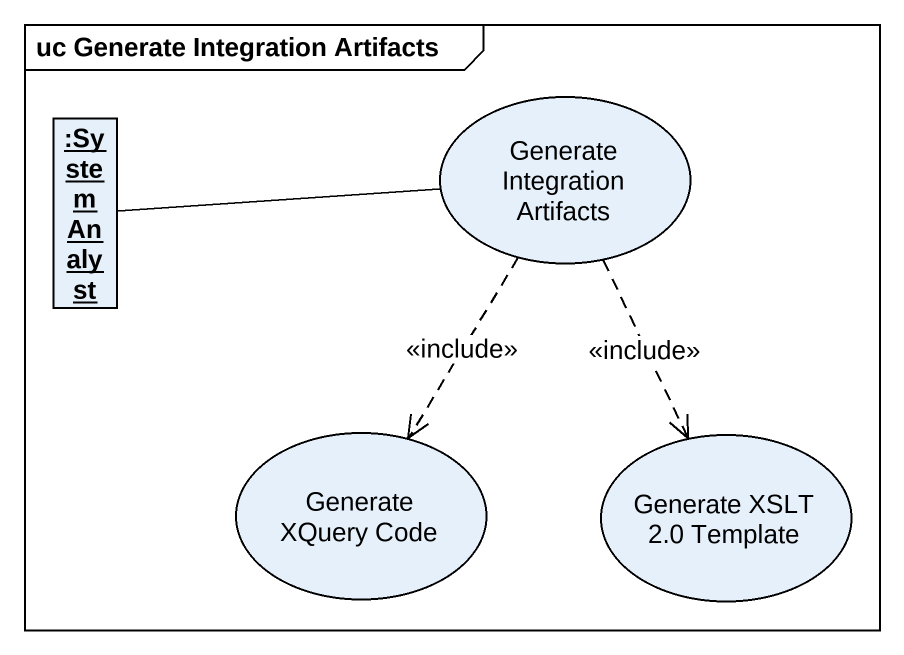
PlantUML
@startuml
mainframe uc Generate Integration Artifacts
allowmixing
hide circle
hide empty members
usecase "Generate Integration Artifacts" as Generate_Integration
object ":System Analyst" as System_Analyst
usecase "Generate XQuery Code" as Generate_XQuery_Code
usecase "Generate XSLT 2.0 Template" as Generate_XSLT_2_0_Template
Generate_Integration ..> Generate_XQuery_Code : <<include>>
Generate_Integration ..> Generate_XSLT_2_0_Template : <<include>>
System_Analyst -right- Generate_Integration
@enduml
